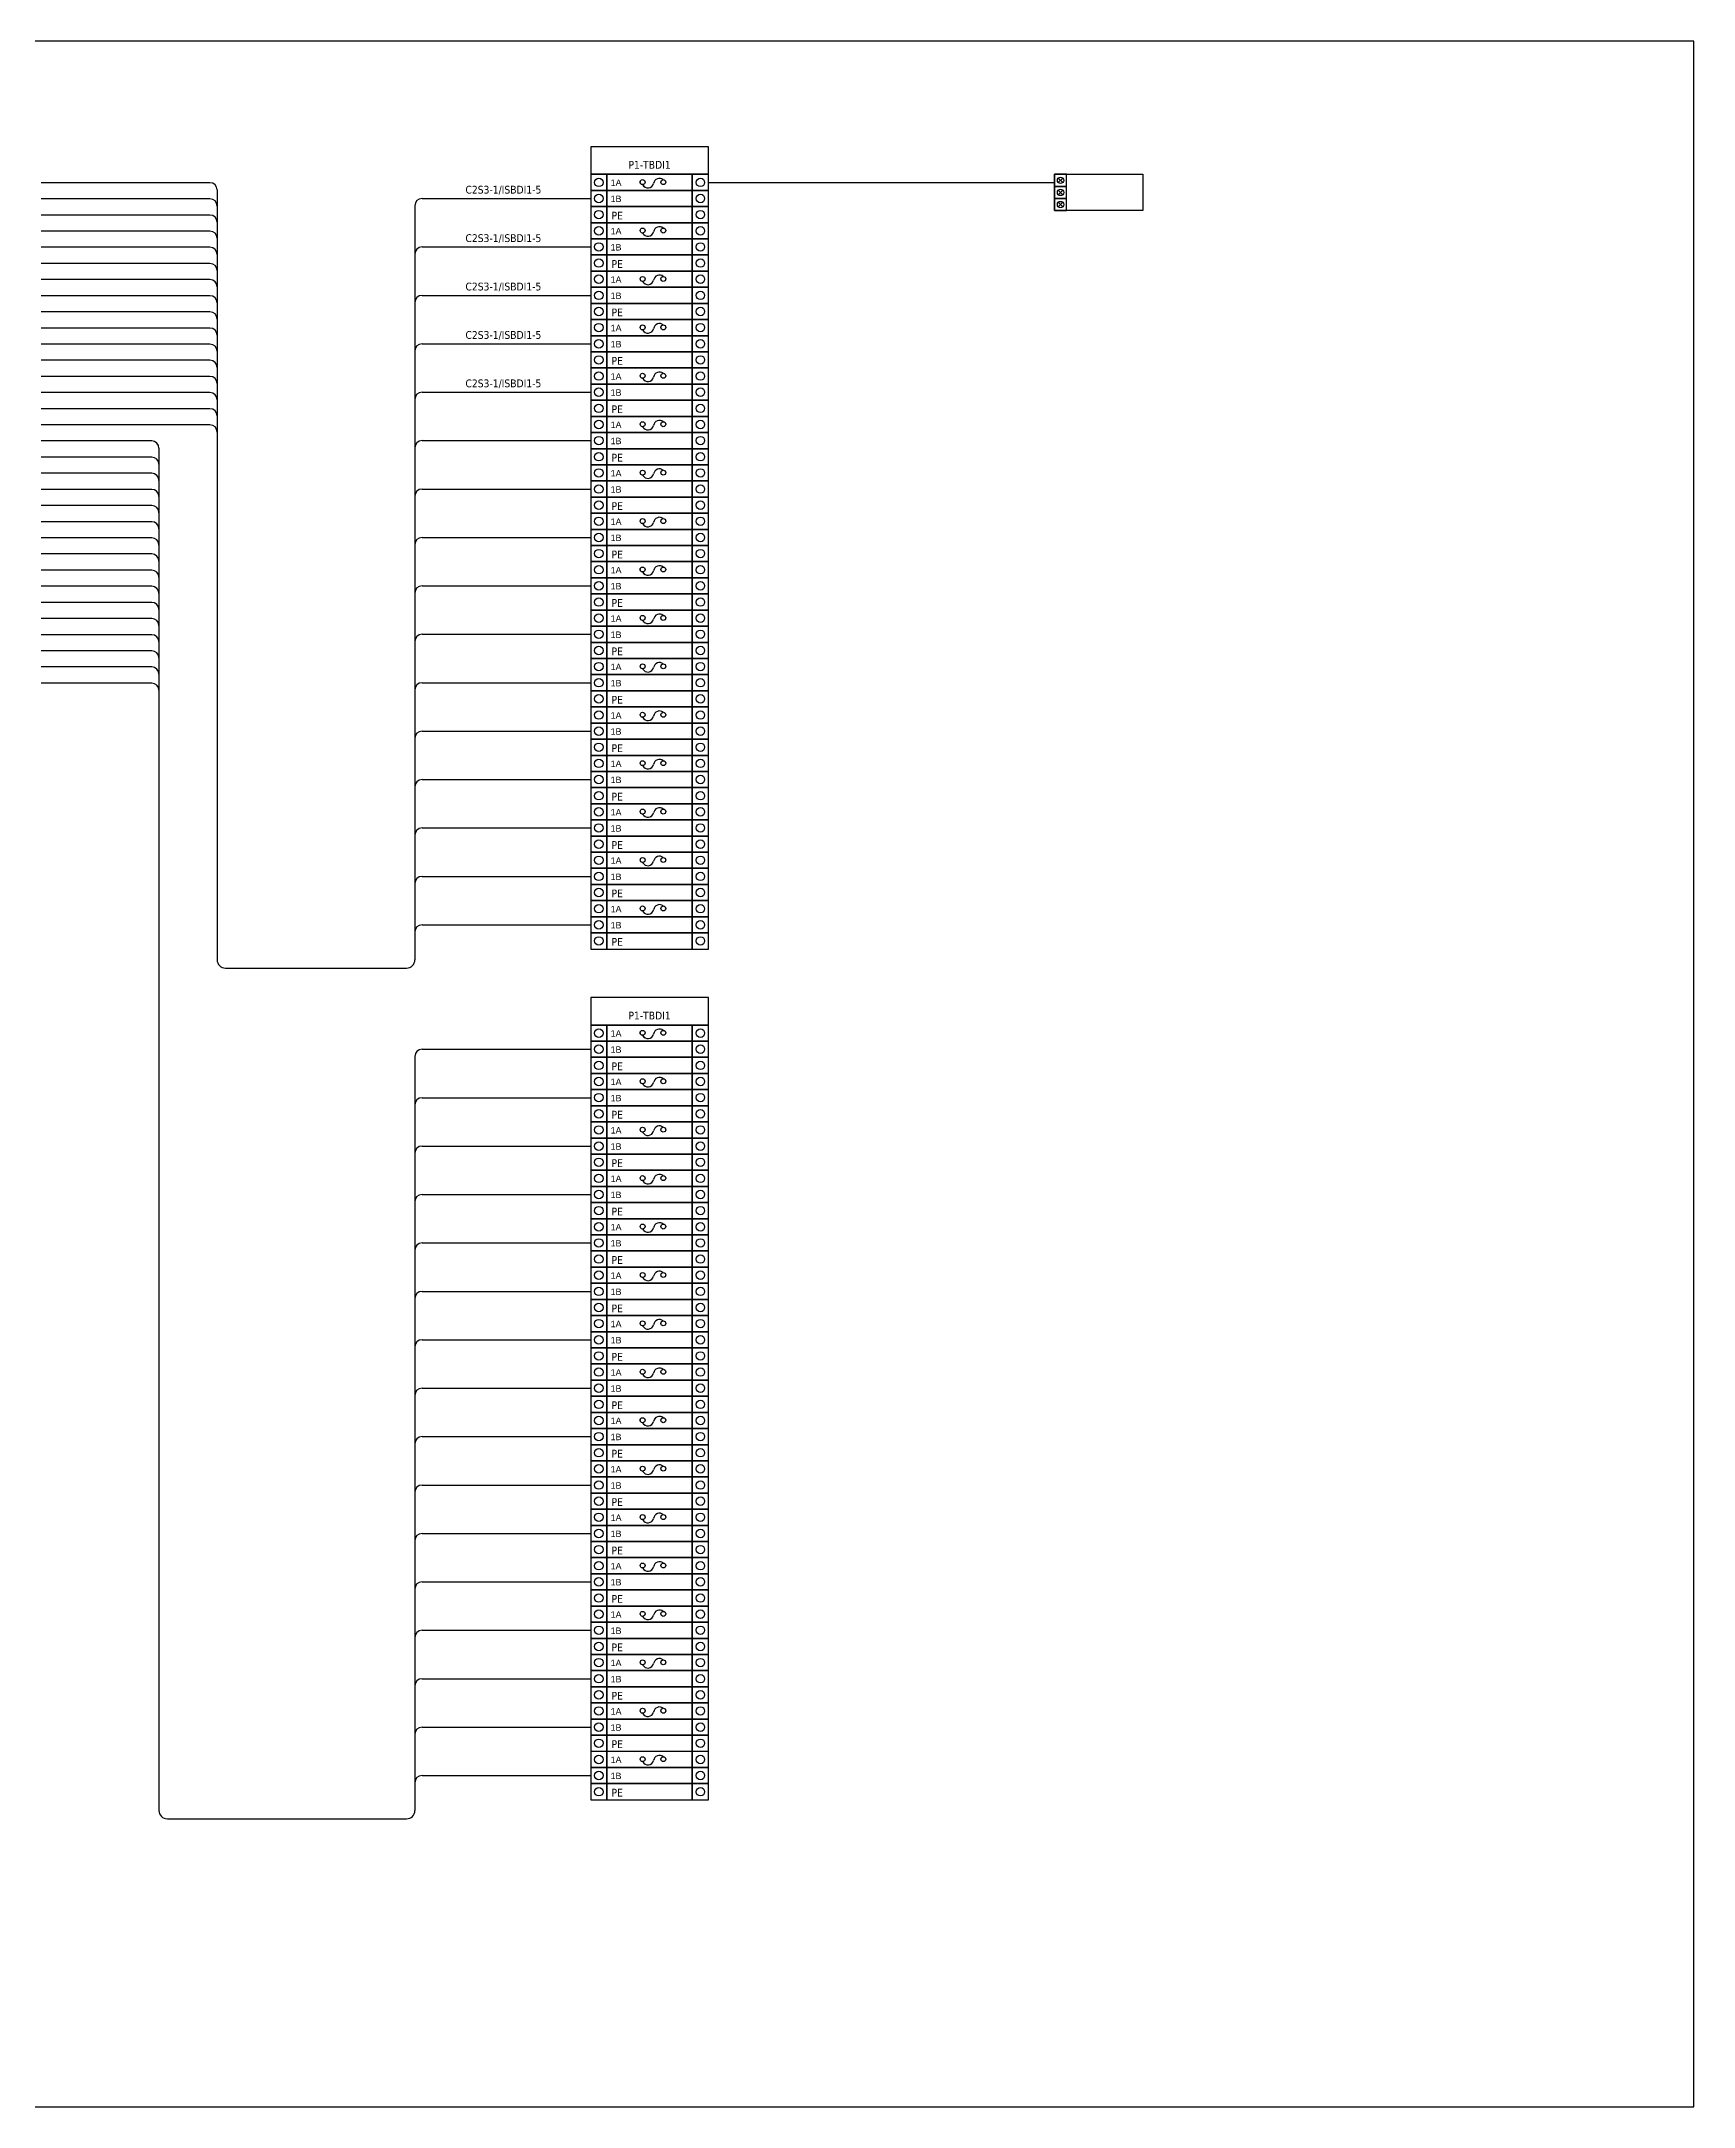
# Model space of a CAD drawing. Header units: millimetres. Extents: x 0 to 98890, y 0 to 68687.
# Drawn here: x 43946 to 98890, y 0 to 68687 of the extents above; entities that cross this region are included whole.
import ezdxf
from ezdxf.enums import TextEntityAlignment as Align

# ---------------------------------------------------------------- set-up
doc = ezdxf.new("R2010")
doc.units = ezdxf.units.MM
for name, color, linetype, lineweight in [('IE-EQUIP', 253, 'Continuous', 25), ('IE-WIRE', 7, 'Continuous', 25), ('power', 7, 'Continuous', 25)]:
    doc.layers.add(name, color=color, linetype=linetype, lineweight=lineweight)
doc.styles.get("Standard").update_dxf_attribs({"font": 'arial.ttf'})
doc.styles.add('Tahoma', font='')
doc.styles.get('Tahoma').set_extended_font_data('Tahoma')

# ---------------------------------------------------------------- blocks, each defined once
blk = doc.blocks.new('Term_Group3')
at = {"color": 1, "ltscale": 25.4}
for points in [[(0, -631), (632, -631), (632, 0), (0, 0)], [(632, -631), (3974, -631), (3974, 0), (632, 0)], [(3974, -631), (4606, -631), (4606, 0), (3974, 0)]]:
    blk.add_lwpolyline(points, close=True, dxfattribs=at)
at = {"color": 7, "ltscale": 25.4}
for points in [[(0, -1263), (632, -1263), (632, -631), (0, -631)], [(632, -1263), (3974, -1263), (3974, -631), (632, -631)], [(3974, -1263), (4606, -1263), (4606, -631), (3974, -631)]]:
    blk.add_lwpolyline(points, close=True, dxfattribs=at)
at = {"color": 1, "ltscale": 25.4}
for centre in [(316, -316), (4290, -316)]:
    blk.add_circle(centre, 166, dxfattribs=at)
at = {"color": 7, "ltscale": 25.4}
for centre in [(316, -947), (4290, -947)]:
    blk.add_circle(centre, 166, dxfattribs=at)
at = {"layer": 'IE-EQUIP', "color": 3, "ltscale": 25.4}
for points in [[(0, -1894), (632, -1894), (632, -1263), (0, -1263)], [(632, -1894), (3974, -1894), (3974, -1263), (632, -1263)], [(3974, -1894), (4606, -1894), (4606, -1263), (3974, -1263)]]:
    blk.add_lwpolyline(points, close=True, dxfattribs=at)
for centre in [(316, -1579), (4290, -1579)]:
    blk.add_circle(centre, 166, dxfattribs=at)
at = {"layer": 'power', "color": 1, "ltscale": 25.4}
for centre in [(2031, -306), (2841, -306)]:
    blk.add_circle(centre, 96.7, dxfattribs=at)
for centre, radius, start, end in [((2238, -301), 230, 206.16337, 346.03827), ((2693, -392), 235, 51.13092, 171.32538)]:
    blk.add_arc(centre, radius, start, end, dxfattribs=at)
for tag, p in [('TERMINAL_A', (778, -455)), ('TERMINAL_B', (778, -1087))]:
    blk.add_attdef(tag, p, '', height=250)
at = {"layer": 'IE-EQUIP', "color": 3, "style": 'Tahoma'}
blk.add_text('PE', height=305.3, dxfattribs=at).set_placement((1037, -1615), align=Align.MIDDLE_CENTER)

msp = doc.modelspace()

# ---------------------------------------------------------------- linework, layer by layer
msp.add_line((66128, 63996), (77636, 63996))
at = {"ltscale": 25.4}
for p, q in [((77763, 64138), (77912, 63988)), ((77912, 64138), (77763, 63988)), ((77763, 63735), (77912, 63585)), ((77912, 63735), (77763, 63585)), ((77763, 63333), (77912, 63183)), ((77912, 63333), (77763, 63183))]:
    msp.add_line(p, q, dxfattribs=at)
for points in [[(0, 0), (98890, 0), (98890, 68687), (0, 68687)], [(77636, 64264), (80572, 64264), (80572, 63056), (77636, 63056)]]:
    msp.add_lwpolyline(points, close=True)
at = {"color": 4, "ltscale": 25.4}
for points in [[(62214, 64264), (66128, 64264), (66128, 65181), (62214, 65181)], [(62214, 35972), (66128, 35972), (66128, 36889), (62214, 36889)]]:
    msp.add_lwpolyline(points, close=True, dxfattribs=at)
at = {"ltscale": 25.4}
for points in [[(77636, 63862), (78039, 63862), (78039, 64264), (77636, 64264)], [(77636, 63459), (78039, 63459), (78039, 63862), (77636, 63862)], [(77636, 63056), (78039, 63056), (78039, 63459), (77636, 63459)]]:
    msp.add_lwpolyline(points, close=True, dxfattribs=at)
for centre in [(77837, 64063), (77837, 63660), (77837, 63258)]:
    msp.add_circle(centre, 106, dxfattribs=at)
at = {"layer": 'IE-WIRE', "color": 4, "ltscale": 25.4}
for p, q in [((49555, 63983), (43946, 63983)), ((49555, 63446), (43946, 63446)), ((49793, 63745), (49793, 38145)), ((56367, 63221), (56367, 38145)), ((56605, 63459), (62214, 63459)), ((56605, 63459), (62214, 63459)), ((49555, 62910), (43946, 62910)), ((49555, 62373), (43946, 62373)), ((49555, 61836), (43946, 61836)), ((56605, 61849), (62214, 61849)), ((56605, 61849), (62214, 61849)), ((49555, 61299), (43946, 61299)), ((49555, 60762), (43946, 60762)), ((49555, 60226), (43946, 60226)), ((56605, 60238), (62214, 60238)), ((56605, 60238), (62214, 60238)), ((49555, 59689), (43946, 59689)), ((49555, 59152), (43946, 59152)), ((49555, 58615), (43946, 58615)), ((56605, 58628), (62214, 58628)), ((56605, 58628), (62214, 58628)), ((49555, 58079), (43946, 58079)), ((49555, 57542), (43946, 57542)), ((56605, 57018), (62214, 57018)), ((56605, 57018), (62214, 57018)), ((49555, 57005), (43946, 57005)), ((49555, 56468), (43946, 56468)), ((49555, 55932), (43946, 55932)), ((47619, 55395), (43946, 55395)), ((47857, 55157), (47857, 9853)), ((56605, 55407), (62214, 55407)), ((56605, 55407), (62214, 55407)), ((47619, 54858), (43946, 54858)), ((47619, 54321), (43946, 54321)), ((47619, 53785), (43946, 53785)), ((56605, 53797), (62214, 53797)), ((56605, 53797), (62214, 53797)), ((47619, 53248), (43946, 53248)), ((47619, 52711), (43946, 52711)), ((47619, 52174), (43946, 52174)), ((47619, 51637), (43946, 51637)), ((56605, 52187), (62214, 52187)), ((56605, 52187), (62214, 52187)), ((47619, 51101), (43946, 51101)), ((47619, 50564), (43946, 50564)), ((56605, 50577), (62214, 50577)), ((56605, 50577), (62214, 50577)), ((47619, 50027), (43946, 50027)), ((47619, 49490), (43946, 49490)), ((47619, 48954), (43946, 48954)), ((56605, 48966), (62214, 48966)), ((56605, 48966), (62214, 48966)), ((47619, 48417), (43946, 48417)), ((47619, 47880), (43946, 47880)), ((47619, 47343), (43946, 47343)), ((56605, 47356), (62214, 47356)), ((56605, 47356), (62214, 47356)), ((56605, 45746), (62214, 45746)), ((56605, 45746), (62214, 45746)), ((56605, 44135), (62214, 44135)), ((56605, 44135), (62214, 44135)), ((56605, 42525), (62214, 42525)), ((56605, 42525), (62214, 42525)), ((56605, 40915), (62214, 40915)), ((56605, 40915), (62214, 40915)), ((56605, 39305), (62214, 39305)), ((56605, 39305), (62214, 39305)), ((56605, 35167), (62214, 35167)), ((56605, 35167), (62214, 35167)), ((56367, 34929), (56367, 9853)), ((56605, 33556), (62214, 33556)), ((56605, 33556), (62214, 33556)), ((56605, 31946), (62214, 31946)), ((56605, 31946), (62214, 31946)), ((56605, 30336), (62214, 30336)), ((56605, 30336), (62214, 30336)), ((56605, 28726), (62214, 28726)), ((56605, 28726), (62214, 28726)), ((56605, 27115), (62214, 27115)), ((56605, 27115), (62214, 27115)), ((56605, 25505), (62214, 25505)), ((56605, 25505), (62214, 25505)), ((56605, 23895), (62214, 23895)), ((56605, 23895), (62214, 23895)), ((56605, 22284), (62214, 22284)), ((56605, 22284), (62214, 22284)), ((56605, 20674), (62214, 20674)), ((56605, 20674), (62214, 20674)), ((56605, 19064), (62214, 19064)), ((56605, 19064), (62214, 19064)), ((56605, 17454), (62214, 17454)), ((56605, 17454), (62214, 17454)), ((56605, 15843), (62214, 15843)), ((56605, 15843), (62214, 15843)), ((56605, 14233), (62214, 14233)), ((56605, 14233), (62214, 14233)), ((56605, 12623), (62214, 12623)), ((56605, 12623), (62214, 12623)), ((56605, 11012), (62214, 11012)), ((56605, 11012), (62214, 11012))]:
    msp.add_line(p, q, dxfattribs=at)
at = {"layer": 'IE-WIRE', "color": 4}
for p, q in [((50073, 37865), (56087, 37865)), ((48137, 9573), (56087, 9573))]:
    msp.add_line(p, q, dxfattribs=at)
at = {"layer": 'IE-WIRE', "color": 4, "ltscale": 25.4}
for centre, start, end in [((49555, 63745), 0, 90), ((49555, 63208), 0, 90), ((56605, 63221), 90, 180), ((49555, 62672), 0, 90), ((49555, 62135), 0, 90), ((49555, 61598), 0, 90), ((56605, 61611), 90, 180), ((49555, 61061), 0, 90), ((49555, 60524), 0, 90), ((49555, 59988), 0, 90), ((56605, 60000), 90, 180), ((49555, 59451), 0, 90), ((49555, 58914), 0, 90), ((49555, 58377), 0, 90), ((56605, 58390), 90, 180), ((49555, 57841), 0, 90), ((49555, 57304), 0, 90), ((56605, 56780), 90, 180), ((49555, 56767), 0, 90), ((49555, 56230), 0, 90), ((49555, 55694), 0, 90), ((47619, 55157), 0, 90), ((56605, 55169), 90, 180), ((47619, 54620), 0, 90), ((47619, 54083), 0, 90), ((47619, 53547), 0, 90), ((56605, 53559), 90, 180), ((47619, 53010), 0, 90), ((47619, 52473), 0, 90), ((47619, 51936), 0, 90), ((47619, 51399), 0, 90), ((56605, 51949), 90, 180), ((47619, 50863), 0, 90), ((47619, 50326), 0, 90), ((56605, 50339), 90, 180), ((47619, 49789), 0, 90), ((47619, 49252), 0, 90), ((47619, 48716), 0, 90), ((56605, 48728), 90, 180), ((47619, 48179), 0, 90), ((47619, 47642), 0, 90), ((47619, 47105), 0, 90), ((56605, 47118), 90, 180), ((56605, 45508), 90, 180), ((56605, 43897), 90, 180), ((56605, 42287), 90, 180), ((56605, 40677), 90, 180), ((56605, 39067), 90, 180), ((56605, 34929), 90, 180), ((56605, 33318), 90, 180), ((56605, 31708), 90, 180), ((56605, 30098), 90, 180), ((56605, 28488), 90, 180), ((56605, 26877), 90, 180), ((56605, 25267), 90, 180), ((56605, 23657), 90, 180), ((56605, 22046), 90, 180), ((56605, 20436), 90, 180), ((56605, 18826), 90, 180), ((56605, 17216), 90, 180), ((56605, 15605), 90, 180), ((56605, 13995), 90, 180), ((56605, 12385), 90, 180), ((56605, 10774), 90, 180)]:
    msp.add_arc(centre, 238, start, end, dxfattribs=at)
at = {"layer": 'IE-WIRE', "color": 4}
for centre, start, end in [((50073, 38145), 180, 270), ((56087, 38145), 270, 0), ((48137, 9853), 180, 270), ((56087, 9853), 270, 0)]:
    msp.add_arc(centre, 280, start, end, dxfattribs=at)
at = {"layer": 'power', "color": 1, "ltscale": 25.4}
for centre in [(63940, 64004), (64628, 64004), (63940, 51122), (64628, 51122), (63940, 35712), (64628, 35712), (63940, 22829), (64628, 22829)]:
    msp.add_circle(centre, 82.2, dxfattribs=at)
for centre, radius, start, end in [((64115, 64008), 196, 206.16337, 346.03827), ((64503, 63931), 199, 51.13092, 171.32538), ((64115, 51126), 196, 206.16337, 346.03827), ((64503, 51049), 199, 51.13092, 171.32538), ((64503, 35639), 199, 51.13092, 171.32538), ((64115, 35716), 196, 206.16337, 346.03827), ((64115, 22834), 196, 206.16337, 346.03827), ((64503, 22756), 199, 51.13092, 171.32538)]:
    msp.add_arc(centre, radius, start, end, dxfattribs=at)

# ---------------------------------------------------------------- block references
at = {"xscale": 0.85, "yscale": 0.85, "zscale": 0.85}
for p in [(62214, 64264), (62214, 62654), (62214, 61044), (62214, 59433), (62214, 57823), (62214, 56213), (62214, 54602), (62214, 52992), (62214, 51382), (62214, 49771), (62214, 48161), (62214, 46551), (62214, 44941), (62214, 43330), (62214, 41720), (62214, 40110), (62214, 35972), (62214, 34362), (62214, 32751), (62214, 31141), (62214, 29531), (62214, 27920), (62214, 26310), (62214, 24700), (62214, 23090), (62214, 21479), (62214, 19869), (62214, 18259), (62214, 16648), (62214, 15038), (62214, 13428), (62214, 11817)]:
    msp.add_blockref('Term_Group3', p, dxfattribs=at).add_auto_attribs({'TERMINAL_A': '1A', 'TERMINAL_B': '1B'})

# ---------------------------------------------------------------- texts
at = {"color": 4, "style": 'Tahoma'}
for p in [(64171, 64579), (64171, 36286)]:
    msp.add_text('P1-TBDI1', height=259.1, dxfattribs=at).set_placement(p, align=Align.MIDDLE_CENTER)
for p in [(58050, 63623), (58050, 62012), (58050, 60402), (58050, 58792), (58050, 57182)]:
    msp.add_text('C2S3-1/ISBDI1-5', height=259.08, dxfattribs=at).set_placement(p)

doc.saveas('drawing.dxf')
